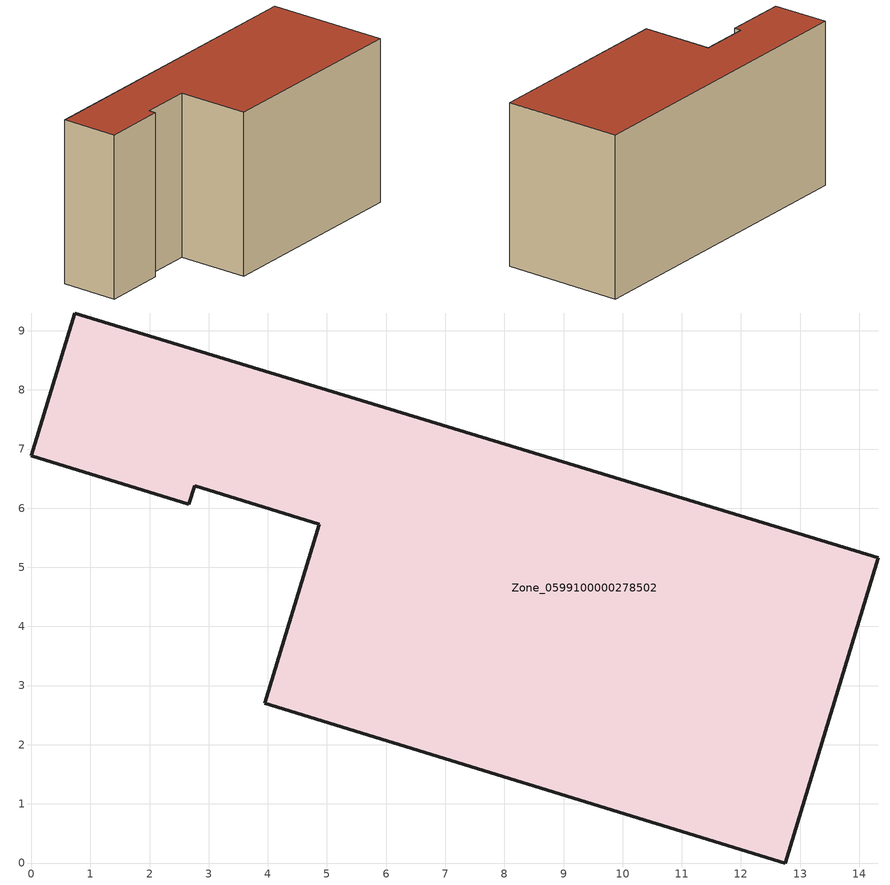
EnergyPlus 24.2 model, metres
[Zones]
Zone_0599100000278502
 floor ground (C_G): 14.32,5.16 12.75,0 3.95,2.7 4.87,5.73 2.76,6.38 2.66,6.07 0,6.89 0.73,9.3 z0
 wall outside (C_F): 0.73,9.3 0,6.89 2.66,6.07 2.76,6.38 4.87,5.73 3.95,2.7 12.75,0 14.32,5.16 0.73,9.3 z0:7.33
 roof outside (C_R): 14.32,5.16 0.73,9.3 0,6.89 2.66,6.07 2.76,6.38 4.87,5.73 3.95,2.7 12.75,0 z7.33
[BUILDING]
Pand.0599100000278502: North Axis=0; Terrain=City; Loads Convergence Tolerance Value=0.04; Temperature Convergence Tolerance Value=0.4; Solar Distribution=FullExterior; Maximum Number of Warmup Days=25; Minimum Number of Warmup Days=1
[Site:Location]
Rotterdam.The.Hague.AP_ZH_NLD Design_Conditions: Latitude=51.96; Longitude=4.45; Time Zone=1; Elevation=-4.5
[SITE:GROUNDTEMPERATURE:BUILDINGSURFACE]
18, 18, 18, 18, 18, 18, 18, 18, 18, 18, 18, 18
[MATERIAL] Thermal Absorptance=0.9; Solar Absorptance=0.7; Visible Absorptance=0.7
Name | Roughness | Thickness | Conductivity | Density | Specific Heat
G.TC.1975-1991 | MediumSmooth | 0.15 | 0.288461 | 540 | 1210
F.TC.1975-1991 | Rough | 0.3 | 0.230769 | 1920 | 840
R.TC.1975-1991 | MediumRough | 0.2 | 0.153846 | 1500 | 1000
[CONSTRUCTION]
C_G: G.TC.1975-1991
C_F: F.TC.1975-1991
C_R: R.TC.1975-1991
[ZONE]
Zone_0599100000278502: Type=1; Multiplier=1; Ceiling Height=Autocalculate; Volume=Autocalculate; Floor Area=autocalculate; Part of Total Floor Area=Yes
[ZONEINFILTRATION:DESIGNFLOWRATE]
Infil_Zone_0599100000278502: Zone or ZoneList or Space or SpaceList=Zone_0599100000278502; Schedule=AlwaysOn; Design Flow Rate Calculation Method=Flow/Area; Flow Rate per Floor Area=0.003; Constant Term Coefficient=1; Temperature Term Coefficient=0; Velocity Term Coefficient=0; Velocity Squared Term Coefficient=0
[HVACTEMPLATE:ZONE:IDEALLOADSAIRSYSTEM]
Zone_0599100000278502: Maximum Heating Supply Air Temperature=50; Minimum Cooling Supply Air Temperature=13; Maximum Heating Supply Air Humidity Ratio=0.0156; Minimum Cooling Supply Air Humidity Ratio=0.0077; Heating Limit=NoLimit; Cooling Limit=NoLimit; Dehumidification Control Type=ConstantSensibleHeatRatio; Cooling Sensible Heat Ratio=0.7; Dehumidification Setpoint=60; Humidification Control Type=None; Humidification Setpoint=30; Outdoor Air Method=None; Outdoor Air Flow Rate per Person=0.00944; Outdoor Air Flow Rate per Zone Floor Area=0; Outdoor Air Flow Rate per Zone=0; Demand Controlled Ventilation Type=None; Outdoor Air Economizer Type=NoEconomizer; Heat Recovery Type=None; Sensible Heat Recovery Effectiveness=0.7; Latent Heat Recovery Effectiveness=0.65
[ZONECONTROL:THERMOSTAT]
ThermostatControl_Zone_0599100000278502: Zone or ZoneList=Zone_0599100000278502; Control Type Schedule=DualSetpointControlType; Control 1=Thermostat_Zone_0599100000278502; Temperature Difference Between Cutout And Setpoint=0
[THERMOSTATSETPOINT:DUALSETPOINT]
Thermostat_Zone_0599100000278502: Heating Setpoint Temperature Schedule=HeatingSetpoint_Zone_0599100000278502; Cooling Setpoint Temperature Schedule=CoolingSetpoint_Zone_0599100000278502
[SCHEDULE:COMPACT]
HeatingSetpoint_Zone_0599100000278502: Through: 12/31, For: AllDays, Until: 24:00, 21
CoolingSetpoint_Zone_0599100000278502: Through: 12/31, For: AllDays, Until: 24:00, 24
DualSetpointControlType: Through: 12/31, For: AllDays, Until: 24:00, 4
AlwaysOn: Through: 12/31, For: AllDays, Until: 24:00, 1
